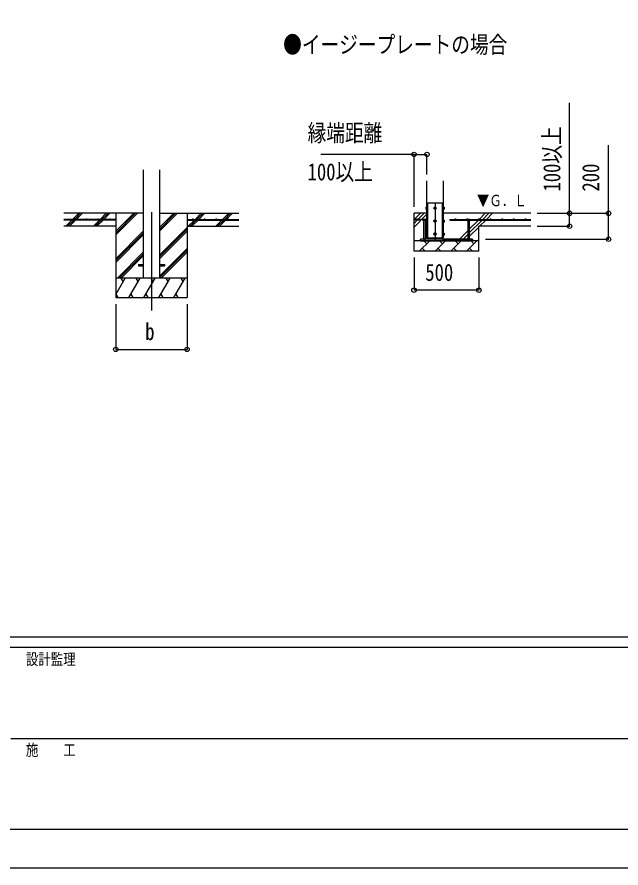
# Model space of a CAD drawing. Units: millimetres, scale not verified. Extents: x -16820 to 16820, y -11880 to 11880.
# Drawn here: x -5141 to -484, y -11880 to -5316 of the extents above; entities that cross this region are included whole.
import ezdxf
from ezdxf.enums import TextEntityAlignment as Align

# ---------------------------------------------------------------- set-up
doc = ezdxf.new("R2010")
doc.units = ezdxf.units.MM
doc.header["$LTSCALE"] = 50
for name, color, linetype in [('0-2_USER1', 3, 'Continuous'), ('0-4_YKK_12', 2, 'Continuous'), ('0-5_YKK_13', 4, 'Continuous'), ('0-6_YKK_A1', 4, 'Continuous'), ('0-7_YKK_D', 6, 'Continuous'), ('0-8_YKK_ZWAK', 7, 'Continuous')]:
    doc.layers.add(name, color=color, linetype=linetype)
doc.styles.add('ＭＳ ゴシック', font='')
doc.styles.get('ＭＳ ゴシック').set_extended_font_data('MS Gothic')

msp = doc.modelspace()

# ---------------------------------------------------------------- linework, layer by layer
at = {"layer": '0-4_YKK_12'}
for p, q in [((-1917.42, -6747.5), (-1917.42, -7047.5)), ((-4104.92, -6820.79), (-4104.92, -7580))]:
    msp.add_line(p, q, dxfattribs=at)
at = {"layer": '0-5_YKK_13'}
for p, q in [((-1973.42, -7020), (-1973.42, -6750)), ((-1973.42, -6750), (-1861.42, -6750)), ((-1861.42, -7020), (-1861.42, -6750)), ((-1988.12, -6783.51), (-1987.54, -6782.51)), ((-1988.12, -6783.51), (-1988.12, -6796.5)), ((-1988.12, -6796.5), (-1987.54, -6797.51)), ((-1982.62, -6782.51), (-1987.54, -6782.51)), ((-1982.62, -6786.25), (-1987.54, -6786.25)), ((-1982.62, -6793.75), (-1987.54, -6793.75)), ((-1982.62, -6797.51), (-1987.54, -6797.51)), ((-1982.62, -6782.51), (-1982.62, -6797.51)), ((-1981.02, -6782.96), (-1982.62, -6782.96)), ((-1982.62, -6789.5), (-1982.62, -6782.96)), ((-1982.62, -6789.5), (-1981.02, -6789.5)), ((-1982.62, -6790.5), (-1981.02, -6790.5)), ((-1982.62, -6797.05), (-1982.62, -6790.5)), ((-1982.62, -6797.05), (-1981.02, -6797.05)), ((-1981.02, -6789.5), (-1981.02, -6782.96)), ((-1981.02, -6797.05), (-1981.02, -6790.5)), ((-1853.82, -6782.95), (-1852.22, -6782.95)), ((-1853.82, -6789.5), (-1853.82, -6782.95)), ((-1852.22, -6789.5), (-1853.82, -6789.5)), ((-1852.22, -6790.5), (-1853.82, -6790.5)), ((-1853.82, -6797.05), (-1853.82, -6790.5)), ((-1852.22, -6797.05), (-1853.82, -6797.05)), ((-1852.22, -6782.49), (-1847.3, -6782.49)), ((-1852.22, -6782.49), (-1852.22, -6797.51)), ((-1852.22, -6789.5), (-1852.22, -6782.95)), ((-1852.22, -6786.25), (-1847.3, -6786.25)), ((-1852.22, -6797.05), (-1852.22, -6790.5)), ((-1852.22, -6793.75), (-1847.3, -6793.75)), ((-1852.22, -6797.51), (-1847.3, -6797.51)), ((-1846.72, -6783.5), (-1847.3, -6782.49)), ((-1846.72, -6796.5), (-1847.3, -6797.51)), ((-1846.72, -6783.5), (-1846.72, -6796.5)), ((-2009.42, -6877.5), (-2010.89, -6878.35)), ((-2009.42, -6877.5), (-1990.42, -6877.5)), ((-2005.92, -6885.5), (-2005.92, -7030)), ((-2005.41, -6885.5), (-2005.41, -6878.35)), ((-1994.44, -6885.5), (-1994.44, -6878.35)), ((-1993.92, -6885.5), (-1993.92, -7030)), ((-1990.42, -6877.5), (-1988.95, -6878.35)), ((-1988.95, -6885.5), (-1988.95, -6878.35)), ((-1988.12, -6883.51), (-1987.54, -6882.51)), ((-1988.12, -6883.51), (-1988.12, -6896.5)), ((-1982.62, -6882.51), (-1987.54, -6882.51)), ((-1982.62, -6886.25), (-1987.54, -6886.25)), ((-1982.62, -6882.51), (-1982.62, -6897.51)), ((-1981.02, -6882.96), (-1982.62, -6882.96)), ((-1982.62, -6889.5), (-1982.62, -6882.96)), ((-1982.62, -6889.5), (-1981.02, -6889.5)), ((-1982.62, -6890.5), (-1981.02, -6890.5)), ((-1982.62, -6897.05), (-1982.62, -6890.5)), ((-1981.02, -6889.5), (-1981.02, -6882.96)), ((-1981.02, -6897.05), (-1981.02, -6890.5)), ((-1853.82, -6882.95), (-1852.22, -6882.95)), ((-1853.82, -6889.5), (-1853.82, -6882.95)), ((-1852.22, -6889.5), (-1853.82, -6889.5)), ((-1852.22, -6890.5), (-1853.82, -6890.5)), ((-1853.82, -6897.05), (-1853.82, -6890.5)), ((-1852.22, -6882.49), (-1847.3, -6882.49)), ((-1852.22, -6882.49), (-1852.22, -6897.51)), ((-1852.22, -6889.5), (-1852.22, -6882.95)), ((-1852.22, -6886.25), (-1847.3, -6886.25)), ((-1852.22, -6897.05), (-1852.22, -6890.5)), ((-1846.72, -6883.5), (-1847.3, -6882.49)), ((-1846.72, -6883.5), (-1846.72, -6896.5)), ((-1669.42, -6877.5), (-1670.89, -6878.35)), ((-1670.89, -6885.5), (-1670.89, -6878.35)), ((-1650.42, -6877.5), (-1669.42, -6877.5)), ((-1665.92, -6885.5), (-1665.92, -7030)), ((-1665.41, -6885.5), (-1665.41, -6878.35)), ((-1654.44, -6885.5), (-1654.44, -6878.35)), ((-1653.92, -6885.5), (-1653.92, -7030)), ((-1650.42, -6877.5), (-1648.95, -6878.35)), ((-1988.12, -6896.5), (-1987.54, -6897.51)), ((-1982.62, -6893.75), (-1987.54, -6893.75)), ((-1982.62, -6897.51), (-1987.54, -6897.51)), ((-1982.62, -6897.05), (-1981.02, -6897.05)), ((-1852.22, -6897.05), (-1853.82, -6897.05)), ((-1852.22, -6893.75), (-1847.3, -6893.75)), ((-1852.22, -6897.51), (-1847.3, -6897.51)), ((-1846.72, -6896.5), (-1847.3, -6897.51)), ((-1988.12, -6983.51), (-1987.54, -6982.51)), ((-1988.12, -6983.51), (-1988.12, -6996.5)), ((-1988.12, -6996.5), (-1987.54, -6997.51)), ((-1982.62, -6982.51), (-1987.54, -6982.51)), ((-1982.62, -6986.25), (-1987.54, -6986.25)), ((-1982.62, -6993.75), (-1987.54, -6993.75)), ((-1982.62, -6997.51), (-1987.54, -6997.51)), ((-1982.62, -6982.51), (-1982.62, -6997.51)), ((-1981.02, -6982.96), (-1982.62, -6982.96)), ((-1982.62, -6989.5), (-1982.62, -6982.96)), ((-1982.62, -6989.5), (-1981.02, -6989.5)), ((-1982.62, -6990.5), (-1981.02, -6990.5)), ((-1982.62, -6997.05), (-1982.62, -6990.5)), ((-1982.62, -6997.05), (-1981.02, -6997.05)), ((-1981.02, -6989.5), (-1981.02, -6982.96)), ((-1981.02, -6997.05), (-1981.02, -6990.5)), ((-1973.42, -7030), (-1973.42, -7020)), ((-1861.42, -7030), (-1861.42, -7020)), ((-1853.82, -6982.95), (-1852.22, -6982.95)), ((-1853.82, -6989.5), (-1853.82, -6982.95)), ((-1852.22, -6989.5), (-1853.82, -6989.5)), ((-1852.22, -6990.5), (-1853.82, -6990.5)), ((-1853.82, -6997.05), (-1853.82, -6990.5)), ((-1852.22, -6997.05), (-1853.82, -6997.05)), ((-1852.22, -6982.49), (-1847.3, -6982.49)), ((-1852.22, -6982.49), (-1852.22, -6997.51)), ((-1852.22, -6989.5), (-1852.22, -6982.95)), ((-1852.22, -6986.25), (-1847.3, -6986.25)), ((-1852.22, -6997.05), (-1852.22, -6990.5)), ((-1852.22, -6993.75), (-1847.3, -6993.75)), ((-1852.22, -6997.51), (-1847.3, -6997.51)), ((-1846.72, -6983.5), (-1847.3, -6982.49)), ((-1846.72, -6996.5), (-1847.3, -6997.51)), ((-1846.72, -6983.5), (-1846.72, -6996.5)), ((-1629.92, -7030), (-2029.92, -7030)), ((-2029.92, -7042), (-2029.92, -7030)), ((-2029.92, -7042), (-1629.92, -7042)), ((-2005.92, -7030), (-1993.92, -7030)), ((-2005.92, -7043.5), (-1993.92, -7043.5)), ((-1653.92, -7030), (-1665.92, -7030)), ((-1653.92, -7043.5), (-1665.92, -7043.5)), ((-1629.92, -7042), (-1629.92, -7030)), ((-4204.92, -7225.5), (-4204.92, -7234.5)), ((-4204.92, -7225.5), (-4167.42, -7225.5)), ((-4204.92, -7234.5), (-4167.42, -7234.5)), ((-4042.42, -7225.5), (-4004.92, -7225.5)), ((-4042.42, -7234.5), (-4004.92, -7234.5)), ((-4004.92, -7225.5), (-4004.92, -7234.5))]:
    msp.add_line(p, q, dxfattribs=at)
for points in [[(-1979.92, -6781.5), (-1981.02, -6781.5), (-1981.02, -6798.5), (-1979.92, -6798.5)], [(-1854.92, -6781.5), (-1853.82, -6781.5), (-1853.82, -6798.5), (-1854.92, -6798.5)], [(-1988.95, -6885.5), (-2010.89, -6885.5), (-2010.89, -6878.35)], [(-1979.92, -6881.5), (-1981.02, -6881.5), (-1981.02, -6898.5), (-1979.92, -6898.5)], [(-1854.92, -6881.5), (-1853.82, -6881.5), (-1853.82, -6898.5), (-1854.92, -6898.5)], [(-1670.89, -6885.5), (-1648.95, -6885.5), (-1648.95, -6878.35)], [(-1979.92, -6981.5), (-1981.02, -6981.5), (-1981.02, -6998.5), (-1979.92, -6998.5)], [(-1854.92, -6981.5), (-1853.82, -6981.5), (-1853.82, -6998.5), (-1854.92, -6998.5)], [(-2005.92, -7042), (-2005.92, -7043.5), (-2003.92, -7045.5), (-1995.92, -7045.5)], [(-1993.92, -7042), (-1993.92, -7043.5), (-1995.92, -7045.5)], [(-1665.92, -7042), (-1665.92, -7043.5), (-1663.92, -7045.5)], [(-1653.92, -7042), (-1653.92, -7043.5), (-1655.92, -7045.5), (-1663.92, -7045.5)]]:
    msp.add_lwpolyline(points, dxfattribs=at)
for points in [[(-1917.42, -6782.49), (-1923.92, -6786.25), (-1923.92, -6793.75), (-1917.42, -6797.51), (-1910.92, -6793.75), (-1910.92, -6786.25)], [(-1917.42, -6882.49), (-1923.92, -6886.25), (-1923.92, -6893.75), (-1917.42, -6897.51), (-1910.92, -6893.75), (-1910.92, -6886.25)], [(-1917.42, -6982.49), (-1923.92, -6986.25), (-1923.92, -6993.75), (-1917.42, -6997.51), (-1910.92, -6993.75), (-1910.92, -6986.25)]]:
    msp.add_lwpolyline(points, close=True, dxfattribs=at)
for centre, radius in [((-1917.42, -6790), 8.5), ((-1917.42, -6790), 6.5), ((-1917.42, -6890), 8.5), ((-1917.42, -6890), 6.5), ((-1917.42, -6990), 8.5), ((-1917.42, -6990), 6.5)]:
    msp.add_circle(centre, radius, dxfattribs=at)
for centre, radius, start, end in [((-1984.82, -6784.38), 3.31, 145.51973, 214.48027), ((-1975.7, -6790), 12.42, 162.41205, 197.58795), ((-1984.8, -6795.63), 3.32, 145.61575, 214.38425), ((-1917.42, -6790), 7.05, 157.21814, 202.78186), ((-1917.42, -6790), 7.05, 97.21814, 142.78186), ((-1917.42, -6790), 7.05, 217.21814, 262.78186), ((-1917.42, -6790), 7.05, 37.21814, 82.78186), ((-1917.42, -6790), 7.05, 277.21814, 322.78186), ((-1917.42, -6790), 7.05, 337.21814, 22.78186), ((-1850.04, -6784.37), 3.32, 325.61575, 34.38425), ((-1859.14, -6790), 12.42, 342.41205, 17.58795), ((-1850.04, -6795.63), 3.32, 325.61575, 34.38425), ((-2008.15, -6882.36), 4.86, 55.61575, 124.38425), ((-1999.92, -6895.65), 18.15, 72.41205, 107.58795), ((-1991.69, -6882.36), 4.86, 55.61575, 124.38425), ((-1984.82, -6884.38), 3.31, 145.51973, 214.48027), ((-1975.7, -6890), 12.42, 162.41205, 197.58795), ((-1917.42, -6890), 7.05, 157.21814, 202.78186), ((-1917.42, -6890), 7.05, 97.21814, 142.78186), ((-1917.42, -6890), 7.05, 37.21814, 82.78186), ((-1917.42, -6890), 7.05, 337.21814, 22.78186), ((-1850.04, -6884.37), 3.32, 325.61575, 34.38425), ((-1859.14, -6890), 12.42, 342.41205, 17.58795), ((-1668.15, -6882.36), 4.86, 55.61575, 124.38425), ((-1659.92, -6895.65), 18.15, 72.41205, 107.58795), ((-1651.69, -6882.36), 4.86, 55.61575, 124.38425), ((-1984.8, -6895.63), 3.32, 145.61575, 214.38425), ((-1917.42, -6890), 7.05, 217.21814, 262.78186), ((-1917.42, -6890), 7.05, 277.21814, 322.78186), ((-1850.04, -6895.63), 3.32, 325.61575, 34.38425), ((-1984.82, -6984.38), 3.31, 145.51973, 214.48027), ((-1975.7, -6990), 12.42, 162.41205, 197.58795), ((-1984.8, -6995.63), 3.32, 145.61575, 214.38425), ((-1917.42, -6990), 7.05, 157.21814, 202.78186), ((-1917.42, -6990), 7.05, 97.21814, 142.78186), ((-1917.42, -6990), 7.05, 217.21814, 262.78186), ((-1917.42, -6990), 7.05, 37.21814, 82.78186), ((-1917.42, -6990), 7.05, 277.21814, 322.78186), ((-1917.42, -6990), 7.05, 337.21814, 22.78186), ((-1850.04, -6984.37), 3.32, 325.61575, 34.38425), ((-1859.14, -6990), 12.42, 342.41205, 17.58795), ((-1850.04, -6995.63), 3.32, 325.61575, 34.38425)]:
    msp.add_arc(centre, radius, start, end, dxfattribs=at)
at = {"layer": '0-6_YKK_A1'}
for p, q in [((-4167.42, -6493.65), (-4167.42, -7330)), ((-4042.42, -6493.65), (-4042.42, -7330)), ((-1979.92, -7020), (-1979.92, -6580)), ((-1854.92, -6580), (-1854.92, -7020)), ((-4167.42, -6830), (-4779.92, -6830)), ((-4379.92, -6877.5), (-4779.92, -6877.5)), ((-4379.92, -6882.5), (-4779.92, -6882.5)), ((-4765.59, -6930), (-4718.09, -6882.5)), ((-4751.45, -6930), (-4703.95, -6882.5)), ((-4737.3, -6930), (-4689.8, -6882.5)), ((-4713.09, -6877.5), (-4665.59, -6830)), ((-4698.95, -6877.5), (-4697.28, -6875.83)), ((-4694.09, -6872.64), (-4651.45, -6830)), ((-4684.8, -6877.5), (-4637.3, -6830)), ((-4552.05, -6928.6), (-4505.96, -6882.5)), ((-4539.31, -6930), (-4491.81, -6882.5)), ((-4525.17, -6930), (-4477.67, -6882.5)), ((-4500.96, -6877.5), (-4453.46, -6830)), ((-4486.81, -6877.5), (-4439.31, -6830)), ((-4472.67, -6877.5), (-4425.17, -6830)), ((-4379.92, -6830), (-4379.92, -7480)), ((-4379.92, -6996.88), (-4213.04, -6830)), ((-4379.92, -6982.74), (-4227.18, -6830)), ((-4379.92, -6968.6), (-4241.32, -6830)), ((-4379.92, -6877.5), (-4379.92, -6882.5)), ((-4042.42, -6967.75), (-3904.67, -6830)), ((-4042.42, -6953.61), (-3918.81, -6830)), ((-4042.42, -6939.46), (-3932.96, -6830)), ((-4042.42, -6830), (-3429.92, -6830)), ((-3829.92, -6830), (-3829.92, -7480)), ((-3829.92, -6877.5), (-3429.92, -6877.5)), ((-3829.92, -6877.5), (-3829.92, -6882.5)), ((-3829.92, -6882.5), (-3429.92, -6882.5)), ((-3820.82, -6930), (-3773.32, -6882.5)), ((-3806.68, -6930), (-3759.18, -6882.5)), ((-3792.54, -6930), (-3745.04, -6882.5)), ((-3768.32, -6877.5), (-3720.82, -6830)), ((-3754.18, -6877.5), (-3706.68, -6830)), ((-3740.04, -6877.5), (-3692.54, -6830)), ((-3608.69, -6930), (-3561.19, -6882.5)), ((-3594.55, -6930), (-3547.05, -6882.5)), ((-3580.41, -6930), (-3532.91, -6882.5)), ((-3556.19, -6877.5), (-3508.69, -6830)), ((-3542.05, -6877.5), (-3494.55, -6830)), ((-3527.91, -6877.5), (-3480.41, -6830)), ((-1979.92, -6830), (-2079.92, -6830)), ((-2079.92, -7122), (-2079.92, -6830)), ((-2079.92, -6936), (-1979.92, -6836)), ((-2029.92, -6877.5), (-2079.92, -6877.5)), ((-2079.92, -6907.71), (-2054.71, -6882.5)), ((-2029.92, -6882.5), (-2079.92, -6882.5)), ((-2077.99, -6877.5), (-2030.49, -6830)), ((-2049.71, -6877.5), (-2002.21, -6830)), ((-2029.92, -6877.5), (-2029.92, -6882.5)), ((-1179.92, -6830), (-1854.92, -6830)), ((-1804.92, -6877.5), (-1179.92, -6877.5)), ((-1804.92, -6877.5), (-1804.92, -6882.5)), ((-1804.92, -6882.5), (-1670.89, -6882.5)), ((-1653.92, -6981.71), (-1554.71, -6882.5)), ((-1653.92, -6953.43), (-1582.99, -6882.5)), ((-1648.95, -6882.5), (-1179.92, -6882.5)), ((-1577.99, -6877.5), (-1530.49, -6830)), ((-1573.92, -6930), (-1526.42, -6882.5)), ((-1549.71, -6877.5), (-1502.21, -6830)), ((-1521.42, -6877.5), (-1473.92, -6830)), ((-4379.92, -6930), (-4779.92, -6930)), ((-4042.42, -7151.59), (-3829.92, -6939.1)), ((-4042.42, -7165.74), (-3829.92, -6953.24)), ((-3829.92, -6930), (-3429.92, -6930)), ((-1653.92, -7010), (-1579.92, -6936)), ((-1579.92, -7122), (-1579.92, -6930)), ((-1179.92, -6930), (-1579.92, -6930)), ((-4379.92, -7180.73), (-4167.42, -6968.23)), ((-4379.92, -7194.87), (-4167.42, -6982.37)), ((-4379.92, -7209.01), (-4167.42, -6996.51)), ((-4042.42, -7179.88), (-3829.92, -6967.38)), ((-1979.92, -7020), (-1854.92, -7020)), ((-1730.49, -7030), (-1665.92, -6965.43)), ((-1702.21, -7030), (-1665.92, -6993.71)), ((-1673.92, -7030), (-1665.92, -7022)), ((-1579.92, -7042), (-2079.92, -7042)), ((-2039.18, -7122), (-1959.18, -7042)), ((-1981.85, -7064.66), (-2001.01, -7045.5)), ((-1917.76, -7122), (-1837.76, -7042)), ((-1860.42, -7064.66), (-1883.09, -7042)), ((-1861.42, -7030), (-1629.92, -7030)), ((-1796.34, -7122), (-1716.34, -7042)), ((-1739, -7064.66), (-1761.66, -7042)), ((-1674.92, -7122), (-1594.92, -7042)), ((-1617.58, -7064.66), (-1640.24, -7042)), ((-1629.92, -7030), (-1629.92, -7042)), ((-4367.06, -7330), (-4167.42, -7130.36)), ((-4352.92, -7330), (-4167.42, -7144.5)), ((-4042.42, -7313.72), (-3829.92, -7101.23)), ((-4042.42, -7327.87), (-3829.92, -7115.37)), ((-4030.41, -7330), (-3829.92, -7129.51)), ((-1579.92, -7122), (-2079.92, -7122)), ((-2016.52, -7099.34), (-1993.86, -7122)), ((-1895.1, -7099.34), (-1872.44, -7122)), ((-1773.68, -7099.34), (-1751.02, -7122)), ((-1652.26, -7099.34), (-1629.6, -7122)), ((-4338.78, -7330), (-4167.42, -7158.64)), ((-3829.92, -7330), (-4379.92, -7330)), ((-4379.92, -7455.45), (-4307.49, -7330)), ((-4322.49, -7355.98), (-4337.49, -7330)), ((-4278.62, -7480), (-4192.02, -7330)), ((-4207.02, -7355.98), (-4222.02, -7330)), ((-4163.15, -7480), (-4076.55, -7330)), ((-4091.55, -7355.98), (-4106.55, -7330)), ((-4047.68, -7480), (-3961.08, -7330)), ((-3976.08, -7355.98), (-3991.08, -7330)), ((-3932.21, -7480), (-3845.61, -7330)), ((-3860.61, -7355.98), (-3875.61, -7330)), ((-4379.92, -7480), (-3829.92, -7480)), ((-4379.1, -7454.02), (-4364.1, -7480)), ((-4263.63, -7454.02), (-4248.63, -7480)), ((-4148.16, -7454.02), (-4133.16, -7480)), ((-4032.68, -7454.02), (-4017.69, -7480)), ((-3917.22, -7454.02), (-3902.22, -7480))]:
    msp.add_line(p, q, dxfattribs=at)
msp.add_lwpolyline([(-1973.42, -7030), (-2029.92, -7030), (-2029.92, -7042)], dxfattribs=at)
for centre in [(-4694.92, -6875), (-4604.92, -6875), (-4514.92, -6875), (-4424.92, -6875), (-3784.92, -6875), (-3694.92, -6875), (-3604.92, -6875), (-3514.92, -6875), (-2054.92, -6875), (-1759.92, -6875), (-1669.92, -6875), (-1579.92, -6875), (-1489.92, -6875), (-1399.92, -6875), (-1309.92, -6875), (-1219.92, -6875)]:
    msp.add_circle(centre, 2.5, dxfattribs=at)
at = {"layer": '0-7_YKK_D'}
for p, q in [((-2079.92, -6375.47), (-2797.73, -6375.47)), ((-2079.92, -6780), (-2079.92, -6374.47)), ((-2079.92, -6375.47), (-1979.92, -6375.47)), ((-1979.92, -6530), (-1979.92, -6374.47)), ((-1129.92, -6830), (-879.42, -6830)), ((-1129.92, -6830), (-578.92, -6830)), ((-1129.92, -6930), (-879.42, -6930)), ((-1529.92, -7030), (-578.92, -7030)), ((-2079.92, -7172), (-2079.92, -7424)), ((-1579.92, -7172), (-1579.92, -7424)), ((-1579.92, -7423), (-2079.92, -7423)), ((-4379.92, -7530), (-4379.92, -7881)), ((-3829.92, -7530), (-3829.92, -7881)), ((-4379.92, -7880), (-3829.92, -7880))]:
    msp.add_line(p, q, dxfattribs=at)
for points in [[(-879.92, -6930), (-879.92, -6830), (-879.92, -5977.2)], [(-579.92, -7030), (-579.92, -6830), (-579.92, -6303.6)]]:
    msp.add_lwpolyline(points, dxfattribs=at)
for centre in [(-2079.92, -6375.47), (-1979.92, -6375.47), (-879.92, -6830), (-579.92, -6830), (-879.92, -6930), (-579.92, -7030), (-2079.92, -7423), (-1579.92, -7423), (-4379.92, -7880), (-3829.92, -7880)]:
    msp.add_circle(centre, 17, dxfattribs=at)
at = {"layer": '0-8_YKK_ZWAK'}
for p, q in [((15580.08, -10100), (-15619.92, -10100)), ((-19.92, -10180), (-5219.92, -10180)), ((-5189.92, -10880), (-19.92, -10880)), ((-5219.92, -11580), (-19.92, -11580))]:
    msp.add_line(p, q, dxfattribs=at)
msp.add_lwpolyline([(-16820, -11880), (16820, -11880), (16820, 11880), (-16820, 11880)], close=True, dxfattribs=at)

# ---------------------------------------------------------------- texts
at = {"layer": '0-2_USER1', "style": 'ＭＳ ゴシック', "width": 0.8}
msp.add_text('●イージープレートの場合', height=132, dxfattribs=at).set_placement((-3089.12, -5633.86), align=Align.BOTTOM_LEFT)
at = {"layer": '0-6_YKK_A1', "style": 'ＭＳ ゴシック', "width": 0.8}
msp.add_text('▼Ｇ．Ｌ', height=87.98, dxfattribs=at).set_placement((-1595.38, -6801.55), align=Align.BOTTOM_LEFT)
at = {"layer": '0-7_YKK_D', "style": 'ＭＳ ゴシック', "width": 0.8}
for s, p in [('縁端距離', (-2900.72, -6315.47)), ('100以上', (-2900.72, -6615.47)), ('500', (-1993.12, -7391)), ('b', (-4152.92, -7848))]:
    msp.add_text(s, height=132, dxfattribs=at).set_placement(p, align=Align.BOTTOM_LEFT)
for s, p in [('100以上', (-911.92, -6662)), ('200', (-611.92, -6662))]:
    msp.add_text(s, height=132, rotation=90, dxfattribs=at).set_placement(p, align=Align.BOTTOM_LEFT)
at = {"layer": '0-8_YKK_ZWAK', "style": 'ＭＳ ゴシック', "width": 0.8}
for s, p in [('設計監理', (-5073.25, -10340)), ('施\u3000\u3000工', (-5073.25, -11040))]:
    msp.add_text(s, height=87.98, dxfattribs=at).set_placement(p, align=Align.BOTTOM_LEFT)

doc.saveas('drawing.dxf')
